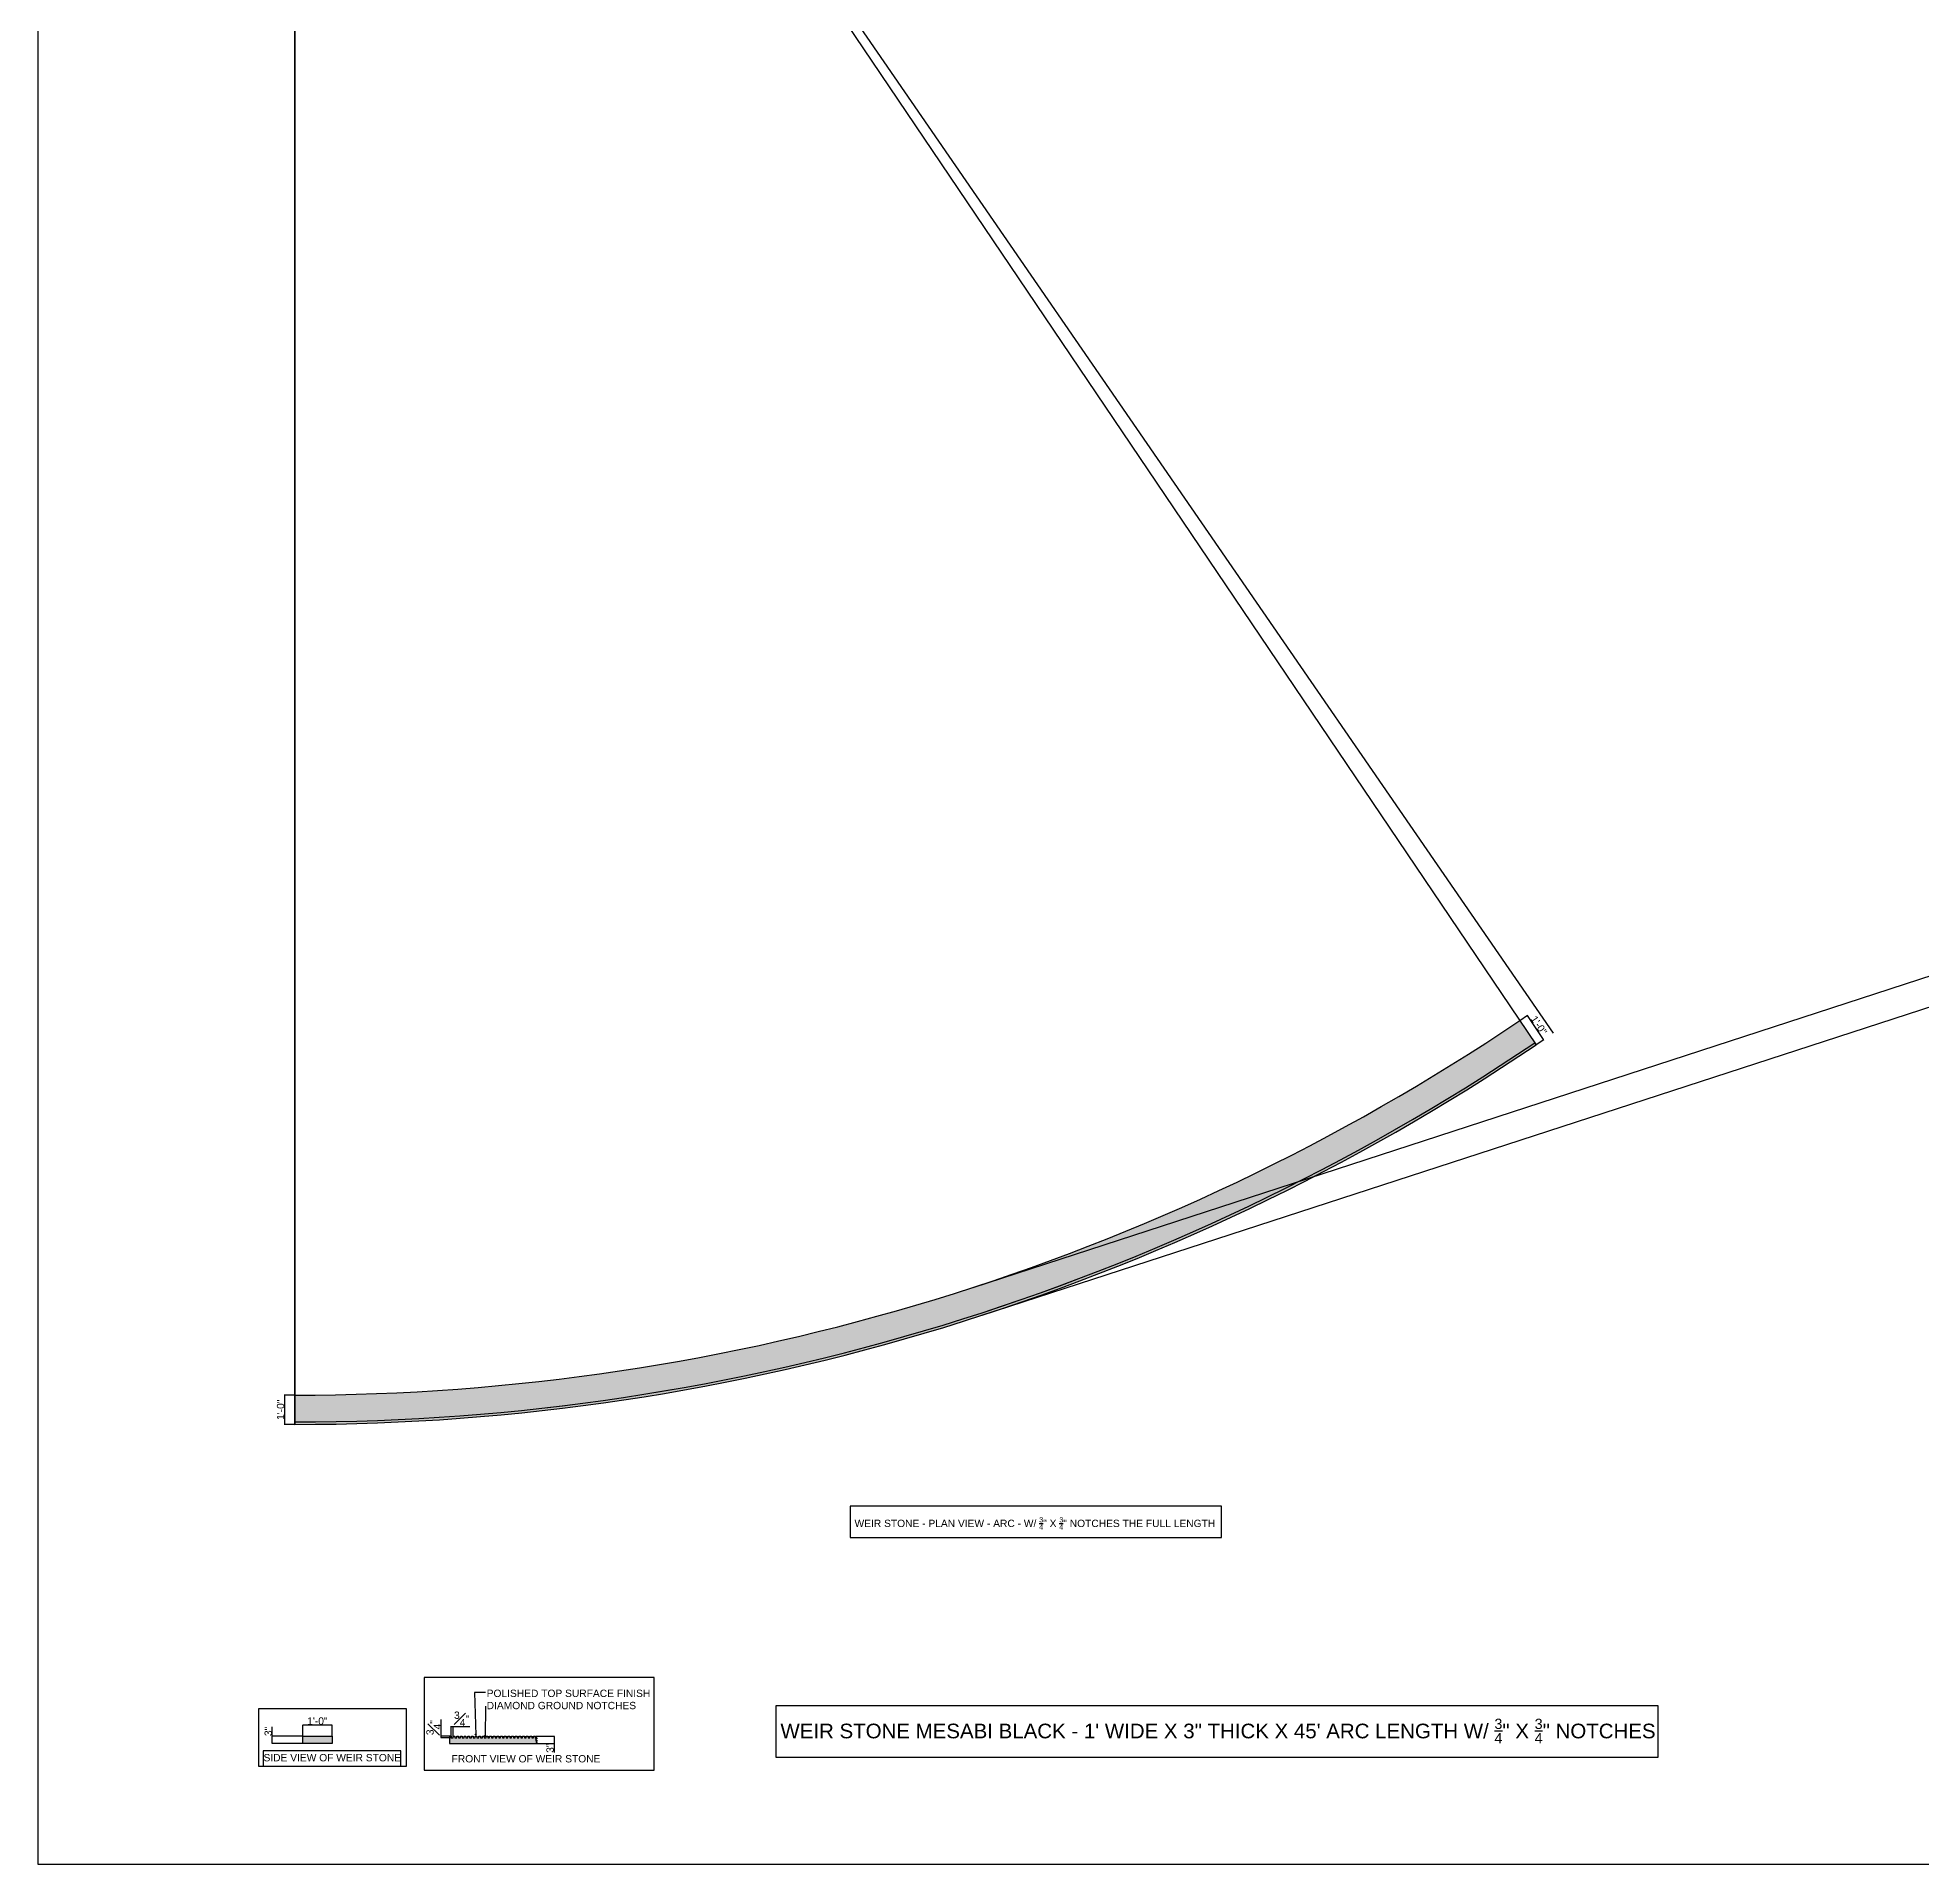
# Model space of a CAD drawing. Header units: inches. Extents: x 14255 to 16841, y -3352 to -1431.
# Drawn here: x 15296 to 16069, y -2929 to -2180 of the extents above; entities that cross this region are included whole.
import ezdxf

# ---------------------------------------------------------------- set-up
doc = ezdxf.new("R2010")
doc.units = ezdxf.units.IN
doc.header["$MEASUREMENT"] = 0
doc.styles.add('Notes', font='arial.ttf', dxfattribs={"height": 0.125})
doc.styles.get("Standard").update_dxf_attribs({"font": 'arial.ttf'})
doc.dimstyles.new('Manufacturing', dxfattribs={"dimtxt": 0.125, "dimasz": 0.125, "dimexe": 0.125, "dimexo": 0.0625, "dimgap": 0.09, "dimtad": 1, "dimdec": 5, "dimzin": 3, "dimdsep": 46, "dimlunit": 4, "dimtxsty": 'Standard', "dimcen": 0.125, "dimazin": 2, "dimtfac": 1, "dimtdec": 5, "dimtofl": 0, "dimtmove": 0, "dimatfit": 3, "dimfxl": 1, "dimfrac": 1, "dimtolj": 1, "dimtzin": 0, "dimarcsym": 0})

# ---------------------------------------------------------------- blocks, each defined once
blk = doc.blocks.new('*D361')
at = {"color": 0, "lineweight": -2, "transparency": 16777216}
for p, q in [((15401.77, -1838.95), (16198.56, -1579.38)), ((16198.48, -1579.54), (16476.32, -2432.42)), ((15679.69, -2692.07), (16476.48, -2432.5))]:
    blk.add_line(p, q, dxfattribs=at)
at = {"color": 0, "transparency": 16777216}
for points in [[(16198.5, -1579.53), (16198.46, -1579.54), (16198.44, -1579.42)], [(16476.34, -2432.42), (16476.3, -2432.43), (16476.36, -2432.54)]]:
    blk.add_solid(points, dxfattribs=at)
at = {"layer": 'Defpoints', "color": 0, "transparency": 16777216}
for p in [(15401.71, -1838.97), (16476.36, -2432.54), (15679.63, -2692.09)]:
    blk.add_point(p, dxfattribs=at)
at = {"color": 0, "transparency": 16777216, "insert": (16340.37, -2005.01), "char_height": 3, "attachment_point": 5, "rotation": 288.04391}
blk.add_mtext('\\A1;74\'-9{\\H1.000000x;\\S1#4;}"', dxfattribs=at)
blk = doc.blocks.new('*D362')
at = {"color": 0, "lineweight": -2, "transparency": 16777216}
for p, q in [((15401.83, -1838.93), (16504.22, -1479.89)), ((16504.14, -1480.05), (16785.64, -2344.36)), ((15683.41, -2703.48), (16785.8, -2344.44))]:
    blk.add_line(p, q, dxfattribs=at)
at = {"color": 0, "transparency": 16777216}
for points in [[(16504.16, -1480.04), (16504.12, -1480.05), (16504.11, -1479.93)], [(16785.66, -2344.35), (16785.62, -2344.37), (16785.68, -2344.48)]]:
    blk.add_solid(points, dxfattribs=at)
at = {"layer": 'Defpoints', "color": 0, "transparency": 16777216}
for p in [(15401.77, -1838.95), (16785.68, -2344.48), (15683.35, -2703.5)]:
    blk.add_point(p, dxfattribs=at)
at = {"color": 0, "transparency": 16777216, "insert": (16647.86, -1911.24), "char_height": 3, "attachment_point": 5, "rotation": 288.03997}
blk.add_mtext('\\A1;75\'-9{\\H1.000000x;\\S1#4;}"', dxfattribs=at)
blk = doc.blocks.new('*D364')
at = {"color": 0, "lineweight": -2, "transparency": 16777216}
for p, q in [((15401.65, -2736.22), (15397.41, -2736.22)), ((15397.53, -2736.34), (15397.53, -2748.09)), ((15401.65, -2748.22), (15397.41, -2748.22))]:
    blk.add_line(p, q, dxfattribs=at)
at = {"color": 0, "transparency": 16777216}
for points in [[(15397.51, -2736.34), (15397.55, -2736.34), (15397.53, -2736.22)], [(15397.51, -2748.09), (15397.55, -2748.09), (15397.53, -2748.22)]]:
    blk.add_solid(points, dxfattribs=at)
at = {"layer": 'Defpoints', "color": 0, "transparency": 16777216}
for p in [(15401.71, -2736.22), (15397.53, -2748.22), (15401.71, -2748.22)]:
    blk.add_point(p, dxfattribs=at)
at = {"color": 0, "transparency": 16777216, "insert": (15395.91, -2742.22), "char_height": 3, "attachment_point": 5, "rotation": 90}
blk.add_mtext('\\A1;1\'-0"', dxfattribs=at)
blk = doc.blocks.new('*D365')
at = {"color": 0, "lineweight": -2, "transparency": 16777216}
for p, q in [((15903.78, -2582.6), (15906.91, -2580.48)), ((15913.45, -2590.39), (15906.88, -2580.65)), ((15910.49, -2592.55), (15913.63, -2590.43))]:
    blk.add_line(p, q, dxfattribs=at)
at = {"color": 0, "transparency": 16777216}
for points in [[(15906.9, -2580.64), (15906.86, -2580.67), (15906.81, -2580.55)], [(15913.47, -2590.38), (15913.44, -2590.41), (15913.52, -2590.5)]]:
    blk.add_solid(points, dxfattribs=at)
at = {"layer": 'Defpoints', "color": 0, "transparency": 16777216}
for p in [(15903.72, -2582.64), (15906.81, -2580.55), (15910.44, -2592.58)]:
    blk.add_point(p, dxfattribs=at)
at = {"color": 0, "transparency": 16777216, "insert": (15911.51, -2584.62), "char_height": 3, "attachment_point": 5, "rotation": 304.02122}
blk.add_mtext('\\A1;1\'-0"', dxfattribs=at)
blk = doc.blocks.new('*D366')
at = {"color": 0, "lineweight": -2, "transparency": 16777216}
for p, q in [((15465.84, -2875.93), (15465.84, -2871.92)), ((15465.96, -2872.04), (15466.46, -2872.04)), ((15466.59, -2875.93), (15466.59, -2871.92)), ((15466.59, -2872.04), (15473.43, -2872.04))]:
    blk.add_line(p, q, dxfattribs=at)
at = {"color": 0, "transparency": 16777216}
for points in [[(15465.96, -2872.02), (15465.96, -2872.07), (15465.84, -2872.04)], [(15466.46, -2872.02), (15466.46, -2872.07), (15466.59, -2872.04)]]:
    blk.add_solid(points, dxfattribs=at)
at = {"layer": 'Defpoints', "color": 0, "transparency": 16777216}
for p in [(15466.59, -2872.04), (15465.84, -2875.99), (15466.59, -2875.99)]:
    blk.add_point(p, dxfattribs=at)
at = {"color": 0, "transparency": 16777216, "insert": (15470.07, -2868.92), "char_height": 3, "attachment_point": 5}
blk.add_mtext('\\A1;{\\H1.000000x;\\S3#4;}"', dxfattribs=at)
blk = doc.blocks.new('*D367')
at = {"color": 0, "lineweight": -2, "transparency": 16777216}
for p, q in [((15461.76, -2875.99), (15461.76, -2869.16)), ((15465.78, -2875.99), (15461.64, -2875.99)), ((15465.78, -2876.74), (15461.64, -2876.74)), ((15461.76, -2876.62), (15461.76, -2876.12))]:
    blk.add_line(p, q, dxfattribs=at)
at = {"color": 0, "transparency": 16777216}
for points in [[(15461.74, -2876.12), (15461.78, -2876.12), (15461.76, -2875.99)], [(15461.74, -2876.62), (15461.78, -2876.62), (15461.76, -2876.74)]]:
    blk.add_solid(points, dxfattribs=at)
at = {"layer": 'Defpoints', "color": 0, "transparency": 16777216}
for p in [(15461.76, -2875.99), (15465.84, -2875.99), (15465.84, -2876.74)]:
    blk.add_point(p, dxfattribs=at)
at = {"color": 0, "transparency": 16777216, "insert": (15458.64, -2872.51), "char_height": 3, "attachment_point": 5, "rotation": 90}
blk.add_mtext('\\A1;{\\H1.000000x;\\S3#4;}"', dxfattribs=at)
blk = doc.blocks.new('*D368')
at = {"color": 0, "lineweight": -2, "transparency": 16777216}
for p, q in [((15392.48, -2875.99), (15392.48, -2872.24)), ((15404.94, -2875.99), (15392.36, -2875.99)), ((15404.94, -2878.99), (15392.36, -2878.99)), ((15392.48, -2878.87), (15392.48, -2876.12))]:
    blk.add_line(p, q, dxfattribs=at)
at = {"color": 0, "transparency": 16777216}
for points in [[(15392.46, -2876.12), (15392.5, -2876.12), (15392.48, -2875.99)], [(15392.46, -2878.87), (15392.5, -2878.87), (15392.48, -2878.99)]]:
    blk.add_solid(points, dxfattribs=at)
at = {"layer": 'Defpoints', "color": 0, "transparency": 16777216}
for p in [(15392.48, -2875.99), (15405, -2875.99), (15405, -2878.99)]:
    blk.add_point(p, dxfattribs=at)
at = {"color": 0, "transparency": 16777216, "insert": (15390.86, -2874.06), "char_height": 3, "attachment_point": 5, "rotation": 90}
blk.add_mtext('\\A1;3"', dxfattribs=at)
blk = doc.blocks.new('*D369')
at = {"color": 0, "lineweight": -2, "transparency": 16777216}
for p, q in [((15405, -2875.93), (15405, -2871.33)), ((15416.87, -2871.46), (15405.12, -2871.46)), ((15417, -2875.93), (15417, -2871.33))]:
    blk.add_line(p, q, dxfattribs=at)
at = {"color": 0, "transparency": 16777216}
for points in [[(15405.12, -2871.43), (15405.12, -2871.48), (15405, -2871.46)], [(15416.87, -2871.43), (15416.87, -2871.48), (15417, -2871.46)]]:
    blk.add_solid(points, dxfattribs=at)
at = {"layer": 'Defpoints', "color": 0, "transparency": 16777216}
for p in [(15405, -2871.46), (15405, -2875.99), (15417, -2875.99)]:
    blk.add_point(p, dxfattribs=at)
at = {"color": 0, "transparency": 16777216, "insert": (15411, -2869.83), "char_height": 3, "attachment_point": 5}
blk.add_mtext('\\A1;1\'-0"', dxfattribs=at)
blk = doc.blocks.new('*D370')
at = {"color": 0, "lineweight": -2, "transparency": 16777216}
for p, q in [((15501.15, -2875.99), (15508.12, -2875.99)), ((15501.15, -2878.99), (15508.12, -2878.99)), ((15507.99, -2876.12), (15507.99, -2878.87)), ((15507.99, -2878.99), (15507.99, -2882.75))]:
    blk.add_line(p, q, dxfattribs=at)
at = {"color": 0, "transparency": 16777216}
for points in [[(15507.97, -2876.12), (15508.01, -2876.12), (15507.99, -2875.99)], [(15507.97, -2878.87), (15508.01, -2878.87), (15507.99, -2878.99)]]:
    blk.add_solid(points, dxfattribs=at)
at = {"layer": 'Defpoints', "color": 0, "transparency": 16777216}
for p in [(15501.09, -2875.99), (15501.09, -2878.99), (15507.99, -2878.99)]:
    blk.add_point(p, dxfattribs=at)
at = {"color": 0, "transparency": 16777216, "insert": (15506.37, -2880.93), "char_height": 3, "attachment_point": 5, "rotation": 90}
blk.add_mtext('\\A1;3"', dxfattribs=at)

msp = doc.modelspace()

# ---------------------------------------------------------------- hatches: boundary and pattern name
for points in [[(15910.437687, -2592.581033), (15903.723688, -2582.635069, -0.0698273436), (15679.631727, -2692.089728), (15683.348676, -2703.499561, 0.0698273436)], [(15683.348676, -2703.499561), (15679.631727, -2692.089728, -0.0788944797), (15401.712371, -2736.216997), (15401.712371, -2748.216997, 0.0788944797)], [(15416.998563, -2878.994232), (15416.998563, -2875.994232), (15404.998563, -2875.994232), (15404.998563, -2878.994232)], [(15501.089524, -2878.994232), (15500.538812, -2878.788914), (15501.089524, -2878.413662), (15500.444911, -2878.202554), (15501.089524, -2877.756933), (15500.35101, -2877.463766), (15501.089524, -2876.971232), (15500.221855, -2876.66635), (15500.339524, -2876.575201), (15500.339524, -2875.994232), (15499.589524, -2875.994232), (15499.589524, -2876.744232), (15498.839524, -2876.744232), (15498.839524, -2875.994232), (15498.089524, -2875.994232), (15498.089524, -2876.744232), (15497.339524, -2876.744232), (15497.339524, -2875.994232), (15496.589524, -2875.994232), (15496.589524, -2876.744232), (15495.839524, -2876.744232), (15495.839524, -2875.994232), (15495.089524, -2875.994232), (15495.089524, -2876.744232), (15494.339524, -2876.744232), (15494.339524, -2875.994232), (15493.589524, -2875.994232), (15493.589524, -2876.744232), (15492.839524, -2876.744232), (15492.839524, -2875.994232), (15492.089524, -2875.994232), (15492.089524, -2876.744232), (15491.339524, -2876.744232), (15491.339524, -2875.994232), (15490.589524, -2875.994232), (15490.589524, -2876.744232), (15489.839524, -2876.744232), (15489.839524, -2875.994232), (15489.089524, -2875.994232), (15489.089524, -2876.744232), (15488.339524, -2876.744232), (15488.339524, -2875.994232), (15487.589524, -2875.994232), (15487.589524, -2876.744232), (15486.839524, -2876.744232), (15486.839524, -2875.994232), (15486.089524, -2875.994232), (15486.089524, -2876.744232), (15485.339524, -2876.744232), (15485.339524, -2875.994232), (15484.589524, -2875.994232), (15484.589524, -2876.744232), (15483.839524, -2876.744232), (15483.839524, -2875.994232), (15483.089524, -2875.994232), (15483.089524, -2876.744232), (15482.339524, -2876.744232), (15482.339524, -2875.994232), (15481.589524, -2875.994232), (15481.589524, -2876.744232), (15480.839524, -2876.744232), (15480.839524, -2875.994232), (15480.089524, -2875.994232), (15480.089524, -2876.744232), (15479.339524, -2876.744232), (15479.339524, -2875.994232), (15478.589524, -2875.994232), (15478.589524, -2876.744232), (15477.839524, -2876.744232), (15477.839524, -2875.994232), (15477.089524, -2875.994232), (15477.089524, -2876.744232), (15476.339524, -2876.744232), (15476.339524, -2875.994232), (15475.589524, -2875.994232), (15475.589524, -2876.744232), (15474.839524, -2876.744232), (15474.839524, -2875.994232), (15474.089524, -2875.994232), (15474.089524, -2876.744232), (15473.339524, -2876.744232), (15473.339524, -2875.994232), (15472.589524, -2875.994232), (15472.589524, -2876.744232), (15471.839524, -2876.744232), (15471.839524, -2875.994232), (15471.089524, -2875.994232), (15471.089524, -2876.744232), (15470.339524, -2876.744232), (15470.339524, -2875.994232), (15469.589524, -2875.994232), (15469.589524, -2876.744232), (15468.839524, -2876.744232), (15468.839524, -2875.994232), (15468.089524, -2875.994232), (15468.089524, -2876.744232), (15467.339524, -2876.744232), (15467.339524, -2875.994232), (15466.589524, -2875.994232), (15466.589524, -2876.744232), (15465.839524, -2876.744232), (15465.839524, -2875.994232), (15465.089524, -2875.994232), (15465.089524, -2878.994232)]]:
    msp.add_hatch(color=0).paths.add_polyline_path(points)

# ---------------------------------------------------------------- linework, layer by layer
at = {"color": 1}
for p, q in [((15401.712371, -1838.966997), (15401.712371, -2748.216997)), ((15401.712371, -1838.966997), (15917.354937, -2587.865059)), ((15401.712371, -1838.966997), (15910.437687, -2592.581033)), ((15401.712371, -2747.216997), (15401.712371, -1838.966997)), ((15910.437687, -2592.581033), (15909.878187, -2591.752203)), ((15401.693784, -2736.157325), (15401.693784, -2731.494003)), ((15401.712371, -2748.216997), (15401.712371, -2747.216997)), ((15479.948783, -2858.107068), (15475.326696, -2858.107068)), ((15475.326696, -2858.107068), (15475.903902, -2875.654391)), ((15479.814584, -2863.746833), (15479.684874, -2876.288463)), ((15475.903902, -2875.654391), (15475.551414, -2875.135153)), ((15475.551414, -2875.135153), (15475.903902, -2875.654391)), ((15475.903902, -2875.654391), (15476.192644, -2875.1601)), ((15479.684874, -2876.288463), (15479.341422, -2875.792894)), ((15479.341422, -2875.792894), (15479.684874, -2876.288463)), ((15479.684874, -2876.288463), (15480.030655, -2875.81691))]:
    msp.add_line(p, q, dxfattribs=at)
at = {"color": 0}
for p, q in [((15404.998563, -2875.994232), (15416.998563, -2875.994232)), ((15404.998563, -2878.994232), (15404.998563, -2875.994232)), ((15416.998563, -2878.994232), (15404.998563, -2878.994232)), ((15416.998563, -2875.994232), (15416.998563, -2878.994232))]:
    msp.add_line(p, q, dxfattribs=at)
at = {"color": 7}
for p, q in [((15465.089524, -2875.994232), (15465.089524, -2878.994232)), ((15465.089524, -2875.994232), (15465.839524, -2875.994232)), ((15465.089524, -2878.994232), (15501.089524, -2878.994232)), ((15465.839524, -2875.994232), (15465.839524, -2876.744232)), ((15465.839524, -2876.744232), (15466.589524, -2876.744232)), ((15466.589524, -2875.994232), (15467.339524, -2875.994232)), ((15466.589524, -2876.744232), (15466.589524, -2875.994232)), ((15467.339524, -2875.994232), (15467.339524, -2876.744232)), ((15467.339524, -2876.744232), (15468.089524, -2876.744232)), ((15468.089524, -2875.994232), (15468.839524, -2875.994232)), ((15468.089524, -2876.744232), (15468.089524, -2875.994232)), ((15468.839524, -2875.994232), (15468.839524, -2876.744232)), ((15468.839524, -2876.744232), (15469.589524, -2876.744232)), ((15469.589524, -2875.994232), (15470.339524, -2875.994232)), ((15469.589524, -2876.744232), (15469.589524, -2875.994232)), ((15470.339524, -2875.994232), (15470.339524, -2876.744232)), ((15470.339524, -2876.744232), (15471.089524, -2876.744232)), ((15471.089524, -2875.994232), (15471.839524, -2875.994232)), ((15471.089524, -2876.744232), (15471.089524, -2875.994232)), ((15471.839524, -2875.994232), (15471.839524, -2876.744232)), ((15471.839524, -2876.744232), (15472.589524, -2876.744232)), ((15472.589524, -2875.994232), (15473.339524, -2875.994232)), ((15472.589524, -2876.744232), (15472.589524, -2875.994232)), ((15473.339524, -2875.994232), (15473.339524, -2876.744232)), ((15473.339524, -2876.744232), (15474.089524, -2876.744232)), ((15474.089524, -2875.994232), (15474.839524, -2875.994232)), ((15474.089524, -2876.744232), (15474.089524, -2875.994232)), ((15474.839524, -2875.994232), (15474.839524, -2876.744232)), ((15474.839524, -2876.744232), (15475.589524, -2876.744232)), ((15475.589524, -2875.994232), (15476.339524, -2875.994232)), ((15475.589524, -2876.744232), (15475.589524, -2875.994232)), ((15476.339524, -2875.994232), (15476.339524, -2876.744232)), ((15476.339524, -2876.744232), (15477.089524, -2876.744232)), ((15477.089524, -2875.994232), (15477.839524, -2875.994232)), ((15477.089524, -2876.744232), (15477.089524, -2875.994232)), ((15477.839524, -2875.994232), (15477.839524, -2876.744232)), ((15477.839524, -2876.744232), (15478.589524, -2876.744232)), ((15478.589524, -2875.994232), (15479.339524, -2875.994232)), ((15478.589524, -2876.744232), (15478.589524, -2875.994232)), ((15479.339524, -2875.994232), (15479.339524, -2876.744232)), ((15479.339524, -2876.744232), (15480.089524, -2876.744232)), ((15480.089524, -2875.994232), (15480.839524, -2875.994232)), ((15480.089524, -2876.744232), (15480.089524, -2875.994232)), ((15480.839524, -2875.994232), (15480.839524, -2876.744232)), ((15480.839524, -2876.744232), (15481.589524, -2876.744232)), ((15481.589524, -2875.994232), (15482.339524, -2875.994232)), ((15481.589524, -2876.744232), (15481.589524, -2875.994232)), ((15482.339524, -2875.994232), (15482.339524, -2876.744232)), ((15482.339524, -2876.744232), (15483.089524, -2876.744232)), ((15483.089524, -2875.994232), (15483.839524, -2875.994232)), ((15483.089524, -2876.744232), (15483.089524, -2875.994232)), ((15483.839524, -2875.994232), (15483.839524, -2876.744232)), ((15483.839524, -2876.744232), (15484.589524, -2876.744232)), ((15484.589524, -2875.994232), (15485.339524, -2875.994232)), ((15484.589524, -2876.744232), (15484.589524, -2875.994232)), ((15485.339524, -2875.994232), (15485.339524, -2876.744232)), ((15485.339524, -2876.744232), (15486.089524, -2876.744232)), ((15486.089524, -2875.994232), (15486.839524, -2875.994232)), ((15486.089524, -2876.744232), (15486.089524, -2875.994232)), ((15486.839524, -2875.994232), (15486.839524, -2876.744232)), ((15486.839524, -2876.744232), (15487.589524, -2876.744232)), ((15487.589524, -2875.994232), (15488.339524, -2875.994232)), ((15487.589524, -2876.744232), (15487.589524, -2875.994232)), ((15488.339524, -2875.994232), (15488.339524, -2876.744232)), ((15488.339524, -2876.744232), (15489.089524, -2876.744232)), ((15489.089524, -2875.994232), (15489.839524, -2875.994232)), ((15489.089524, -2876.744232), (15489.089524, -2875.994232)), ((15489.839524, -2875.994232), (15489.839524, -2876.744232)), ((15489.839524, -2876.744232), (15490.589524, -2876.744232)), ((15490.589524, -2875.994232), (15491.339524, -2875.994232)), ((15490.589524, -2876.744232), (15490.589524, -2875.994232)), ((15491.339524, -2875.994232), (15491.339524, -2876.744232)), ((15491.339524, -2876.744232), (15492.089524, -2876.744232)), ((15492.089524, -2875.994232), (15492.839524, -2875.994232)), ((15492.089524, -2876.744232), (15492.089524, -2875.994232)), ((15492.839524, -2875.994232), (15492.839524, -2876.744232)), ((15492.839524, -2876.744232), (15493.589524, -2876.744232)), ((15493.589524, -2875.994232), (15494.339524, -2875.994232)), ((15493.589524, -2876.744232), (15493.589524, -2875.994232)), ((15494.339524, -2875.994232), (15494.339524, -2876.744232)), ((15494.339524, -2876.744232), (15495.089524, -2876.744232)), ((15495.089524, -2875.994232), (15495.839524, -2875.994232)), ((15495.089524, -2876.744232), (15495.089524, -2875.994232)), ((15495.839524, -2875.994232), (15495.839524, -2876.744232)), ((15495.839524, -2876.744232), (15496.589524, -2876.744232)), ((15496.589524, -2875.994232), (15497.339524, -2875.994232)), ((15496.589524, -2876.744232), (15496.589524, -2875.994232)), ((15497.339524, -2875.994232), (15497.339524, -2876.744232)), ((15497.339524, -2876.744232), (15498.089524, -2876.744232)), ((15498.089524, -2875.994232), (15498.839524, -2875.994232)), ((15498.089524, -2876.744232), (15498.089524, -2875.994232)), ((15498.839524, -2875.994232), (15498.839524, -2876.744232)), ((15498.839524, -2876.744232), (15499.589524, -2876.744232)), ((15499.589524, -2875.994232), (15500.339524, -2875.994232)), ((15499.589524, -2876.744232), (15499.589524, -2875.994232)), ((15501.089524, -2875.994232), (15500.221855, -2876.66635)), ((15500.221855, -2876.66635), (15501.089524, -2875.994232)), ((15500.221855, -2876.66635), (15501.089524, -2875.994232)), ((15501.089524, -2876.971232), (15500.221855, -2876.66635)), ((15500.221855, -2876.66635), (15501.089524, -2876.971232)), ((15500.339524, -2875.994232), (15500.339524, -2876.575201)), ((15501.089524, -2876.971232), (15500.35101, -2877.463766)), ((15500.35101, -2877.463766), (15501.089524, -2877.756933)), ((15501.089524, -2877.756933), (15500.444911, -2878.202554)), ((15500.444911, -2878.202554), (15501.089524, -2878.413662)), ((15501.089524, -2878.413662), (15500.538812, -2878.788914)), ((15500.538812, -2878.788914), (15501.089524, -2878.994232))]:
    msp.add_line(p, q, dxfattribs=at)
at = {"color": 1}
for points in [[(16840.942428, -1431.059731), (15296.378568, -1431.059731), (15296.378568, -2928.541444), (16840.942428, -2928.541444)], [(15781.473632, -2781.760287), (15629.378444, -2781.760287), (15629.378444, -2794.575116), (15781.473632, -2794.575116)], [(15549.00665, -2851.954268), (15454.786333, -2851.954268), (15454.786333, -2889.922114), (15549.00665, -2889.922114)], [(15447.465682, -2864.867075), (15386.799233, -2864.867075), (15386.799233, -2888.334578), (15447.465682, -2888.334578)], [(15960.44748, -2863.583409), (15598.919972, -2863.583409), (15598.919972, -2884.629084), (15960.44748, -2884.629084)], [(15445.218772, -2882.008556), (15388.841878, -2882.008556), (15388.841878, -2888.334578), (15445.218772, -2888.334578)]]:
    msp.add_lwpolyline(points, close=True, dxfattribs=at)
for radius, end in [(897.25, 304.021221951), (908.25, 304.021221951), (908.25, 304.020744243), (909.25, 304.021221951)]:
    msp.add_arc((15401.712371, -1838.966997), radius, 270, end, dxfattribs=at)

# ---------------------------------------------------------------- texts
at = {"color": 1, "attachment_point": 1, "style": 'Notes'}
for s, insert, char_height, width in [('\\A1;WEIR STONE - PLAN VIEW - ARC - W/ {\\H0.7x;\\S3/4;}" X {\\H0.7x;\\S3/4;}" NOTCHES THE FULL LENGTH', (15631.108179, -2786.26727), 3, 163.54680526), ('POLISHED TOP SURFACE FINISH\\PDIAMOND GROUND NOTCHES', (15480.359695, -2856.949284), 3, 72.55747018), ('\\A1;WEIR STONE MESABI BLACK - 1\' WIDE X 3" THICK X 45\' ARC LENGTH W/ {\\H0.7x;\\S3/4;}" X {\\H0.7x;\\S3/4;}" NOTCHES', (15600.75159, -2868.853355), 6, 515.02460949), ('{\\H24x;SIDE VIEW OF WEIR STONE} ', (15388.925579, -2883.324331), 0.125, 57.51040033), ('FRONT VIEW OF WEIR STONE ', (15465.975594, -2883.773706), 3, 79.89896395)]:
    msp.add_mtext(s, dxfattribs=dict(at, insert=insert, char_height=char_height, width=width))

# ---------------------------------------------------------------- dimensions: what is measured, and where the dimension line sits
at = {"color": 1}
for p1, p2, distance, picture, middle in [((15401.771798, -1838.947638), (15683.348676, -2703.499561), 1159.325175, '*D362', (16647.862074, -1911.236614)), ((15401.712371, -1838.966997), (15679.631727, -2692.089728), 837.94025, '*D361', (16340.370109, -2005.013009)), ((15910.437687, -2592.581033), (15903.723688, -2582.635069), -3.724174, '*D365', (15911.511526, -2584.617025)), ((15401.712371, -2736.216997), (15401.712371, -2748.216997), -4.180632, '*D364', (15395.91002, -2742.216997)), ((15404.998563, -2878.994232), (15404.998563, -2875.994232), 12.515954, '*D368', (15390.859867, -2874.056176)), ((15416.998563, -2875.994232), (15404.998563, -2875.994232), -4.539092, '*D369', (15410.998563, -2869.833421)), ((15501.089524, -2875.994232), (15501.089524, -2878.994232), 6.901922, '*D370', (15506.368703, -2880.932287))]:
    dim = msp.add_aligned_dim(p1=p1, p2=p2, distance=distance, dimstyle='Manufacturing', override={"dimtxt": 3}, dxfattribs=at)
    dim.commit()
    dim.dimension.update_dxf_attribs({"geometry": picture, "text_midpoint": middle})
dim = msp.add_linear_dim(base=(15461.762978, -2875.994232), p1=(15465.839524, -2876.744232), p2=(15465.839524, -2875.994232), angle=90, dimstyle='Manufacturing', override={"dimtxt": 3}, dxfattribs=at)
dim.commit()
dim.dimension.update_dxf_attribs({"geometry": '*D367', "text_midpoint": (15458.640236, -2872.513543)})
dim = msp.add_linear_dim(base=(15466.589524, -2872.044987), p1=(15465.839524, -2875.994232), p2=(15466.589524, -2875.994232), dimstyle='Manufacturing', override={"dimtxt": 3}, dxfattribs=at)
dim.commit()
dim.dimension.update_dxf_attribs({"geometry": '*D366', "text_midpoint": (15470.070213, -2868.922245)})

doc.saveas('drawing.dxf')
